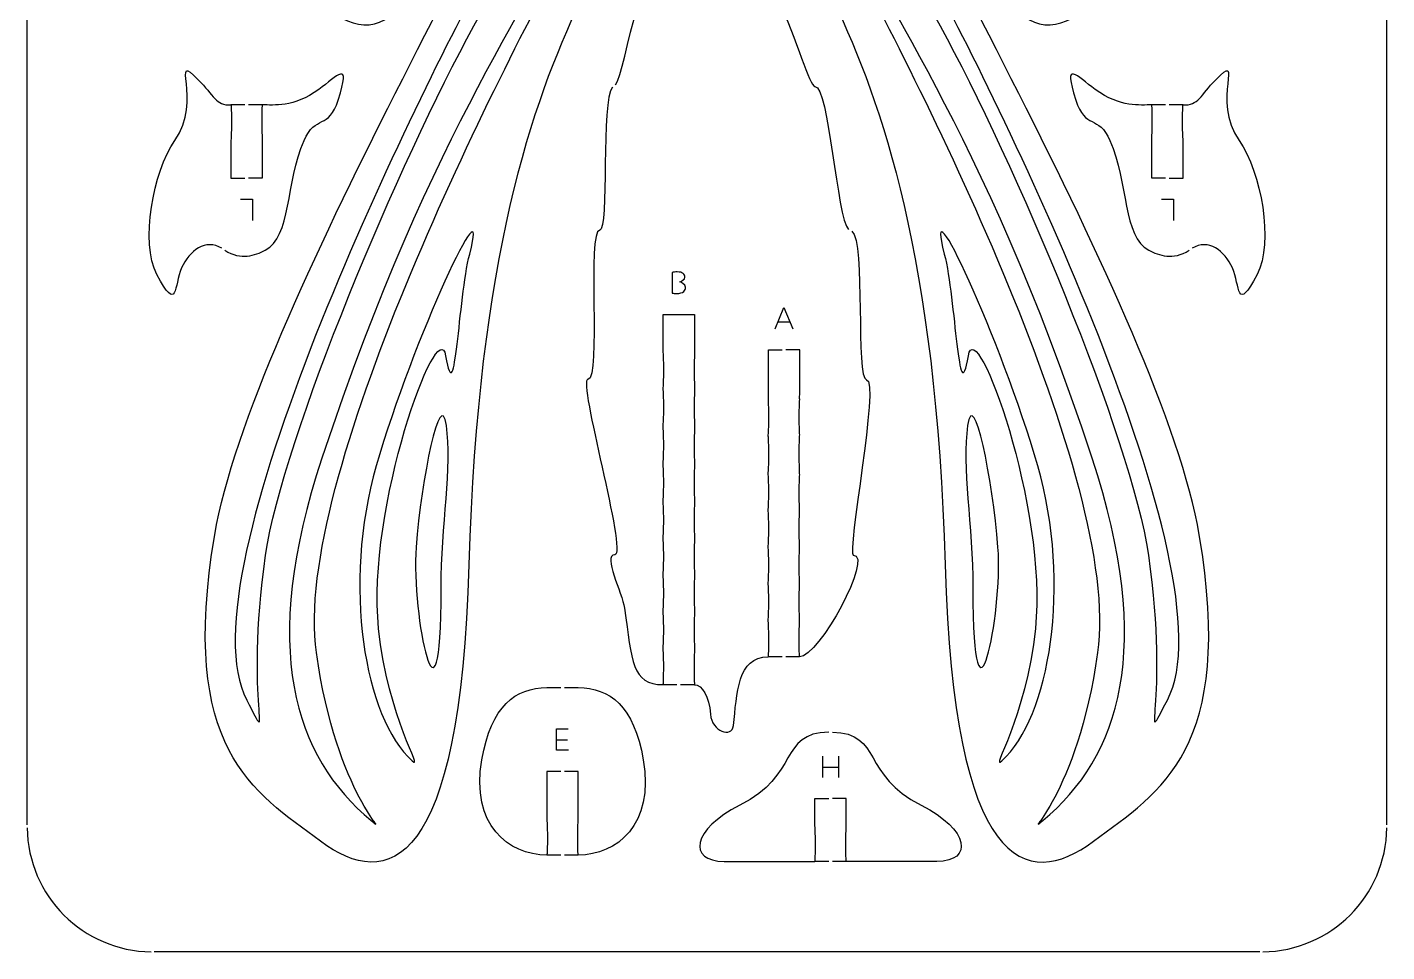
# Model space of a CAD drawing. Extents: x 5 to 405, y 5 to 225.
# Drawn here: x 275 to 405, y 5 to 93.4 of the extents above; entities that cross this region are included whole.
import ezdxf

# ---------------------------------------------------------------- set-up
doc = ezdxf.new("R2010")
doc.units = 0
doc.header["$MEASUREMENT"] = 0
doc.layers.add('DEFAULT', color=18, linetype='CONTINUOUS')

msp = doc.modelspace()

# ---------------------------------------------------------------- linework, layer by layer
at = {"layer": 'DEFAULT', "color": 1}
for points in [[(275, 17.15), (275, 212.85)], [(405, 17.15), (405, 212.85)], [(295.8, 85.96), (294.48, 85.96)], [(297.48, 85.96), (296.15, 85.96)], [(383.85, 85.96), (382.52, 85.96)], [(385.52, 85.96), (384.2, 85.96)], [(347.18, 33.21), (345.86, 33.21)], [(348.86, 33.21), (347.53, 33.21)], [(337.13, 30.53), (335.81, 30.53)], [(338.81, 30.53), (337.48, 30.53)], [(326.01, 14.25), (324.69, 14.25)], [(327.69, 14.25), (326.36, 14.25)], [(351.64, 13.64), (350.31, 13.64)], [(353.32, 13.64), (351.99, 13.64)], [(392.85, 5), (287.15, 5)]]:
    msp.add_lwpolyline(points, dxfattribs=at)
at = {"layer": 'DEFAULT', "color": 18}
for points in [[(295.41, 76.93), (296.54, 76.93), (296.54, 74.91)], [(383.46, 76.93), (384.59, 76.93), (384.59, 74.91)], [(346.52, 64.56), (347.36, 66.58), (348.21, 64.56)], [(347.94, 65.19), (346.78, 65.19)], [(326.75, 24.28), (325.62, 24.28), (325.62, 26.3), (326.71, 26.3)], [(326.66, 25.23), (325.62, 25.23)], [(351.06, 21.67), (351.06, 23.69)], [(352.56, 23.69), (352.56, 21.67)], [(352.56, 22.62), (351.06, 22.62)]]:
    msp.add_lwpolyline(points, dxfattribs=at)
at = {"layer": 'DEFAULT', "color": 1}
for points, knots in [([(303.33, 95.34), (309.69, 90.69), (313.91, 94.05), (316.51, 122.65), (318.78, 147.75), (327.86, 183.04), (329.18, 205.73), (329.36, 208.95), (334.48, 206.92), (334.48, 211.39), (334.48, 211.42), (333.7, 211.44), (332.73, 211.44), (331.77, 211.44), (331.26, 211.39), (330.98, 211.39), (329.82, 211.39), (328.65, 211.39), (327.48, 211.39), (327.48, 211.83), (327.48, 212.27), (327.48, 212.71)], [0, 0, 0, 0, 1, 1, 1, 2, 2, 2, 3, 3, 3, 4, 4, 4, 5, 5, 5, 14.92, 14.92, 14.92, 18.66, 18.66, 18.66, 18.66]), ([(352.52, 212.72), (352.52, 212.28), (352.52, 211.84), (352.52, 211.39), (351.35, 211.39), (350.18, 211.39), (349.02, 211.39), (348.75, 211.39), (348.23, 211.44), (347.27, 211.44), (346.3, 211.44), (345.52, 211.42), (345.52, 211.39), (345.52, 206.92), (350.64, 208.95), (350.82, 205.73), (352.14, 183.04), (361.22, 147.75), (363.49, 122.65), (366.09, 94.05), (370.31, 90.69), (376.67, 95.34)], [0, 0, 0, 0, 3.77, 3.77, 3.77, 13.69, 13.69, 13.69, 14.69, 14.69, 14.69, 15.69, 15.69, 15.69, 16.69, 16.69, 16.69, 17.69, 17.69, 17.69, 18.69, 18.69, 18.69, 18.69]), ([(330.69, 127.5), (330.69, 127.06), (330.69, 126.61), (330.69, 126.17), (331.19, 126.17), (331.69, 126.17), (332.19, 126.17), (332.46, 126.17), (332.97, 126.22), (333.94, 126.22), (334.9, 126.22), (335.69, 126.2), (335.69, 126.17), (335.69, 121.19), (333.33, 121.46), (334.08, 118.4), (338.25, 101.09), (318.9, 100.88), (317.24, 41.99), (316.43, 12.91), (309.48, 10.75), (303.03, 15.57), (296.62, 20.34), (289.48, 24.35), (292.93, 44.87), (296.4, 65.53), (324.57, 112.03), (325.69, 118.89), (326.84, 125.98), (322.36, 131.84), (326.85, 131.92), (331.33, 132.01), (335.69, 133.58), (335.69, 129.17), (335.69, 129.14), (334.9, 129.12), (333.94, 129.12), (332.97, 129.12), (332.46, 129.17), (332.19, 129.17), (331.69, 129.17), (331.19, 129.17), (330.69, 129.17), (330.69, 128.73), (330.69, 128.29), (330.69, 127.85)], [0, 0, 0, 0, 3.75, 3.75, 3.75, 8, 8, 8, 9, 9, 9, 10, 10, 10, 11, 11, 11, 12, 12, 12, 13, 13, 13, 14, 14, 14, 15, 15, 15, 16, 16, 16, 17, 17, 17, 18, 18, 18, 19, 19, 19, 23.25, 23.25, 23.25, 27.01, 27.01, 27.01, 27.01]), ([(349.31, 127.5), (349.31, 127.06), (349.31, 126.61), (349.31, 126.17), (348.81, 126.17), (348.31, 126.17), (347.81, 126.17), (347.54, 126.17), (347.03, 126.22), (346.06, 126.22), (345.1, 126.22), (344.31, 126.2), (344.31, 126.17), (344.31, 121.19), (346.67, 121.47), (345.92, 118.41), (341.75, 101.09), (361.1, 100.89), (362.76, 42), (363.57, 12.91), (370.52, 10.76), (376.97, 15.57), (383.38, 20.34), (390.52, 24.35), (387.07, 44.87), (383.6, 65.53), (355.43, 112.03), (354.31, 118.89), (353.16, 125.98), (357.64, 131.84), (353.15, 131.92), (348.67, 132.01), (344.31, 133.58), (344.31, 129.17), (344.31, 129.14), (345.1, 129.12), (346.06, 129.12), (347.03, 129.12), (347.54, 129.17), (347.81, 129.17), (348.31, 129.17), (348.81, 129.17), (349.31, 129.17), (349.31, 128.73), (349.31, 128.29), (349.31, 127.85)], [0, 0, 0, 0, 3.75, 3.75, 3.75, 8, 8, 8, 9, 9, 9, 10, 10, 10, 11, 11, 11, 12, 12, 12, 13, 13, 13, 14, 14, 14, 15, 15, 15, 16, 16, 16, 17, 17, 17, 18, 18, 18, 19, 19, 19, 23.25, 23.25, 23.25, 27.01, 27.01, 27.01, 27.01]), ([(295.99, 29.06), (289.66, 41.12), (312.39, 86.88), (318.52, 98.18), (330.64, 120.51), (327.14, 122.12), (328.97, 119.89), (330.13, 118.48), (327.31, 110.86), (317.72, 93.51), (310.67, 80.74), (299.43, 54.16), (297.8, 42.92), (295.71, 28.43), (298.74, 23.81), (295.99, 29.06)], [1, 1, 1, 1, 2, 2, 2, 3, 3, 3, 4, 4, 4, 5, 5, 5, 6, 6, 6, 6]), ([(382.2, 42.92), (380.57, 54.16), (369.33, 80.74), (362.28, 93.51), (352.69, 110.86), (349.87, 118.48), (351.03, 119.89), (352.86, 122.12), (349.37, 120.51), (361.48, 98.18), (367.61, 86.88), (390.34, 41.12), (384.02, 29.06), (381.26, 23.81), (384.29, 28.43), (382.2, 42.92)], [1, 1, 1, 1, 2, 2, 2, 3, 3, 3, 4, 4, 4, 5, 5, 5, 6, 6, 6, 6]), ([(326.56, 100.72), (319.78, 88.35), (300.35, 50.07), (302.65, 33.6), (304.58, 19.83), (309.92, 15.86), (307.89, 17.55), (300.53, 23.61), (297.17, 34.05), (303.18, 52.18), (313.88, 84.53), (324.07, 96.43), (327.51, 105.75), (331.63, 116.88), (330.61, 118.84), (332.27, 115.18), (334.04, 111.31), (330.2, 107.35), (326.56, 100.72)], [1, 1, 1, 1, 2, 2, 2, 3, 3, 3, 4, 4, 4, 5, 5, 5, 6, 6, 6, 7, 7, 7, 7]), ([(347.73, 115.18), (349.39, 118.84), (348.37, 116.88), (352.49, 105.75), (355.93, 96.43), (366.12, 84.53), (376.83, 52.18), (382.83, 34.05), (379.47, 23.61), (372.11, 17.55), (370.08, 15.86), (375.42, 19.83), (377.35, 33.6), (379.66, 50.07), (360.22, 88.35), (353.44, 100.72), (349.8, 107.35), (345.96, 111.31), (347.73, 115.18)], [1, 1, 1, 1, 2, 2, 2, 3, 3, 3, 4, 4, 4, 5, 5, 5, 6, 6, 6, 7, 7, 7, 7]), ([(331.26, 87.86), (332.29, 89.2), (333.64, 101.79), (338.01, 103.03), (345.82, 105.24), (349.26, 87.72), (350.31, 87.73), (351.66, 87.75), (352.41, 75.15), (353.53, 74.04)], [0, 0, 0, 0, 1, 1, 1, 2, 2, 2, 3, 3, 3, 3]), ([(293.61, 72.25), (292.06, 73.2), (290.51, 72.02), (289.77, 70.37), (289.02, 68.67), (289.41, 65.96), (287.4, 69.75), (285.79, 72.79), (287.03, 79.57), (289.12, 82.54), (291.85, 86.44), (288.57, 91.22), (291.36, 88.36), (292.81, 86.89), (293.05, 85.85), (294.48, 85.96), (294.51, 85.94), (294.53, 85.17), (294.53, 84.21), (294.53, 83.24), (294.48, 82.73), (294.48, 82.46), (294.48, 81.29), (294.48, 80.13), (294.48, 78.96), (294.92, 78.96), (295.36, 78.96), (295.8, 78.96)], [0, 0, 0, 0, 1, 1, 1, 2, 2, 2, 3, 3, 3, 4, 4, 4, 5, 5, 5, 6, 6, 6, 7, 7, 7, 16.92, 16.92, 16.92, 20.68, 20.68, 20.68, 20.68]), ([(384.2, 78.96), (384.64, 78.96), (385.08, 78.96), (385.53, 78.96), (385.53, 80.13), (385.53, 81.29), (385.53, 82.46), (385.52, 82.73), (385.47, 83.24), (385.47, 84.21), (385.47, 85.17), (385.49, 85.94), (385.52, 85.96), (386.95, 85.85), (387.2, 86.89), (388.64, 88.36), (391.44, 91.22), (388.15, 86.44), (390.89, 82.54), (392.97, 79.57), (394.22, 72.79), (392.6, 69.75), (390.6, 65.96), (390.98, 68.67), (390.23, 70.37), (389.5, 72.02), (387.94, 73.2), (386.38, 72.25)], [0, 0, 0, 0, 3.77, 3.77, 3.77, 13.69, 13.69, 13.69, 14.69, 14.69, 14.69, 15.69, 15.69, 15.69, 16.69, 16.69, 16.69, 17.69, 17.69, 17.69, 18.69, 18.69, 18.69, 19.69, 19.69, 19.69, 20.69, 20.69, 20.69, 20.69]), ([(293.91, 72.06), (295.46, 71.07), (296.78, 71.56), (297.76, 72.07), (300.24, 73.33), (299.72, 78.52), (301.47, 82.55), (302.57, 85.06), (303.83, 83.57), (304.74, 86.41), (306.02, 90.42), (304.63, 88.69), (302.89, 87.44), (300.42, 85.67), (298.6, 85.96), (297.48, 85.96), (297.45, 85.96), (297.43, 85.18), (297.43, 84.21), (297.43, 83.24), (297.48, 82.73), (297.48, 82.46), (297.48, 81.29), (297.47, 80.13), (297.47, 78.96), (297.03, 78.96), (296.59, 78.96), (296.15, 78.96)], [0, 0, 0, 0, 1, 1, 1, 2, 2, 2, 3, 3, 3, 4, 4, 4, 5.014142, 5.014142, 5.014142, 6.014142, 6.014142, 6.014142, 7.014142, 7.014142, 7.014142, 16.924147, 16.924147, 16.924147, 20.664147, 20.664147, 20.664147, 20.664147]), ([(383.85, 78.96), (383.41, 78.96), (382.97, 78.96), (382.53, 78.96), (382.53, 80.13), (382.53, 81.29), (382.52, 82.46), (382.52, 82.73), (382.57, 83.24), (382.57, 84.21), (382.57, 85.18), (382.55, 85.96), (382.52, 85.96), (381.41, 85.96), (379.59, 85.67), (377.11, 87.44), (375.37, 88.69), (373.98, 90.42), (375.26, 86.41), (376.17, 83.57), (377.43, 85.06), (378.53, 82.55), (380.28, 78.52), (379.77, 73.33), (382.24, 72.07), (383.22, 71.57), (384.55, 71.07), (386.09, 72.06)], [0, 0, 0, 0, 3.74, 3.74, 3.74, 13.650005, 13.650005, 13.650005, 14.650005, 14.650005, 14.650005, 15.664147, 15.664147, 15.664147, 16.664147, 16.664147, 16.664147, 17.664147, 17.664147, 17.664147, 18.664147, 18.664147, 18.664147, 19.664147, 19.664147, 19.664147, 20.664147, 20.664147, 20.664147, 20.664147]), ([(330.97, 87.65), (329.83, 86.39), (330.66, 73.98), (329.74, 73.98), (328.5, 73.98), (329.89, 59.72), (328.61, 59.72), (327.58, 59.72), (332.41, 42.95), (331.18, 42.95), (329.99, 42.95), (331.91, 39.32), (332.11, 37.86), (332.83, 32.75), (332.81, 30.54), (335.81, 30.54), (335.83, 30.56), (335.86, 31.33), (335.86, 32.28), (335.86, 33.25), (335.81, 33.76), (335.81, 34.03), (335.81, 34.3), (335.86, 34.81), (335.86, 35.78), (335.86, 36.75), (335.81, 37.26), (335.81, 37.53), (335.81, 37.81), (335.86, 38.31), (335.86, 39.28), (335.86, 40.25), (335.81, 40.76), (335.81, 41.03), (335.81, 41.31), (335.86, 41.81), (335.86, 42.78), (335.86, 43.75), (335.81, 44.26), (335.81, 44.53), (335.81, 44.81), (335.86, 45.32), (335.86, 46.28), (335.86, 47.25), (335.81, 47.76), (335.81, 48.03), (335.81, 48.31), (335.86, 48.83), (335.86, 49.83), (335.86, 50.82), (335.81, 51.35), (335.81, 51.63), (335.81, 51.91), (335.86, 52.43), (335.86, 53.43), (335.87, 54.42), (335.81, 54.94), (335.81, 55.22), (335.81, 55.51), (335.87, 56.03), (335.87, 57.02), (335.87, 58.02), (335.82, 58.54), (335.82, 58.82), (335.82, 59.1), (335.87, 59.63), (335.87, 60.62), (335.87, 61.62), (335.82, 62.14), (335.82, 62.42), (335.82, 63.59), (335.82, 64.75), (335.82, 65.92), (336.82, 65.92), (337.82, 65.92), (338.82, 65.92), (338.82, 64.75), (338.82, 63.58), (338.82, 62.42), (338.82, 62.14), (338.77, 61.61), (338.77, 60.62), (338.77, 59.63), (338.82, 59.1), (338.82, 58.82), (338.82, 58.54), (338.77, 58.01), (338.77, 57.02), (338.77, 56.03), (338.81, 55.5), (338.82, 55.22), (338.81, 54.94), (338.77, 54.42), (338.76, 53.42), (338.77, 52.43), (338.81, 51.9), (338.81, 51.62), (338.81, 51.35), (338.76, 50.82), (338.76, 49.83), (338.76, 48.83), (338.81, 48.31), (338.81, 48.03), (338.81, 47.76), (338.76, 47.25), (338.76, 46.28), (338.76, 45.31), (338.81, 44.8), (338.81, 44.53), (338.81, 44.26), (338.76, 43.75), (338.76, 42.78), (338.76, 41.81), (338.81, 41.31), (338.81, 41.03), (338.81, 40.76), (338.76, 40.25), (338.76, 39.28), (338.76, 38.31), (338.81, 37.8), (338.81, 37.53), (338.81, 37.26), (338.76, 36.75), (338.76, 35.78), (338.76, 34.81), (338.81, 34.3), (338.81, 34.03), (338.81, 33.76), (338.76, 33.25), (338.76, 32.28), (338.76, 31.34), (338.78, 30.56), (338.81, 30.53), (339.52, 30.53), (340.22, 29.4), (340.33, 27.71), (340.45, 26.05), (342.39, 25.42), (342.52, 26.62), (342.89, 29.64), (342.86, 33.21), (345.86, 33.21), (345.89, 33.23), (345.91, 34.01), (345.91, 34.96), (345.91, 35.93), (345.86, 36.44), (345.86, 36.71), (345.86, 36.98), (345.91, 37.49), (345.91, 38.46), (345.91, 39.43), (345.86, 39.94), (345.86, 40.21), (345.86, 40.48), (345.91, 40.99), (345.91, 41.96), (345.91, 42.93), (345.86, 43.44), (345.86, 43.71), (345.86, 43.98), (345.91, 44.49), (345.91, 45.46), (345.91, 46.42), (345.86, 46.94), (345.86, 47.21), (345.86, 47.48), (345.91, 47.99), (345.91, 48.95), (345.91, 49.92), (345.86, 50.44), (345.86, 50.71), (345.86, 50.99), (345.92, 51.51), (345.91, 52.5), (345.92, 53.5), (345.87, 54.02), (345.86, 54.3), (345.86, 54.58), (345.92, 55.11), (345.92, 56.1), (345.92, 57.1), (345.87, 57.62), (345.87, 57.9), (345.87, 59.44), (345.87, 60.99), (345.87, 62.53), (346.31, 62.53), (346.75, 62.53), (347.19, 62.53)], [0, 0, 0, 0, 1, 1, 1, 2, 2, 2, 3, 3, 3, 4, 4, 4, 5, 5, 5, 6, 6, 6, 7, 7, 7, 8, 8, 8, 9, 9, 9, 10, 10, 10, 11, 11, 11, 12, 12, 12, 13, 13, 13, 14, 14, 14, 15, 15, 15, 16, 16, 16, 17, 17, 17, 18, 18, 18, 19, 19, 19, 20, 20, 20, 21, 21, 21, 22, 22, 22, 23, 23, 23, 32.920005, 32.920005, 32.920005, 41.410005, 41.410005, 41.410005, 51.340005, 51.340005, 51.340005, 52.340005, 52.340005, 52.340005, 53.340005, 53.340005, 53.340005, 54.340005, 54.340005, 54.340005, 55.340005, 55.340005, 55.340005, 56.340005, 56.340005, 56.340005, 57.340005, 57.340005, 57.340005, 58.340005, 58.340005, 58.340005, 59.340005, 59.340005, 59.340005, 60.340005, 60.340005, 60.340005, 61.340005, 61.340005, 61.340005, 62.340005, 62.340005, 62.340005, 63.340005, 63.340005, 63.340005, 64.340005, 64.340005, 64.340005, 65.340005, 65.340005, 65.340005, 66.340005, 66.340005, 66.340005, 67.340005, 67.340005, 67.340005, 68.340005, 68.340005, 68.340005, 69.340005, 69.340005, 69.340005, 70.340005, 70.340005, 70.340005, 71.340005, 71.340005, 71.340005, 72.340005, 72.340005, 72.340005, 73.340005, 73.340005, 73.340005, 74.340005, 74.340005, 74.340005, 75.340005, 75.340005, 75.340005, 76.340005, 76.340005, 76.340005, 77.340005, 77.340005, 77.340005, 78.340005, 78.340005, 78.340005, 79.340005, 79.340005, 79.340005, 80.340005, 80.340005, 80.340005, 81.340005, 81.340005, 81.340005, 82.340005, 82.340005, 82.340005, 83.340005, 83.340005, 83.340005, 84.340005, 84.340005, 84.340005, 85.340005, 85.340005, 85.340005, 86.340005, 86.340005, 86.340005, 99.470005, 99.470005, 99.470005, 103.220005, 103.220005, 103.220005, 103.220005]), ([(317.31, 71.69), (316.2, 67.44), (315.98, 56.2), (315.01, 61.98), (314.29, 66.21), (307.41, 47.34), (308.6, 35.92), (309.5, 27.27), (312.99, 22.18), (311.8, 23.25), (307.26, 27.34), (305.1, 40.07), (308.38, 51.46), (311.88, 63.58), (319.39, 79.68), (317.31, 71.69)], [1, 1, 1, 1, 2, 2, 2, 3, 3, 3, 4, 4, 4, 5, 5, 5, 6, 6, 6, 6]), ([(371.62, 51.46), (374.9, 40.07), (372.74, 27.34), (368.2, 23.25), (367.01, 22.18), (370.5, 27.27), (371.4, 35.92), (372.59, 47.34), (365.71, 66.21), (364.99, 61.98), (364.02, 56.2), (363.8, 67.44), (362.69, 71.69), (360.62, 79.68), (368.12, 63.58), (371.62, 51.46)], [1, 1, 1, 1, 2, 2, 2, 3, 3, 3, 4, 4, 4, 5, 5, 5, 6, 6, 6, 6]), ([(353.86, 73.9), (355.16, 72.91), (354.19, 59.7), (355.26, 59.69), (356.53, 59.69), (353.31, 42.93), (353.99, 42.93), (355.96, 42.93), (350.68, 33.13), (348.86, 33.21), (348.83, 33.21), (348.81, 33.99), (348.81, 34.96), (348.81, 35.93), (348.86, 36.44), (348.86, 36.71), (348.86, 36.98), (348.81, 37.49), (348.81, 38.46), (348.81, 39.43), (348.86, 39.94), (348.86, 40.21), (348.86, 40.48), (348.81, 40.99), (348.81, 41.96), (348.81, 42.92), (348.86, 43.44), (348.86, 43.71), (348.86, 43.98), (348.81, 44.49), (348.81, 45.45), (348.81, 46.42), (348.86, 46.94), (348.86, 47.21), (348.86, 47.48), (348.81, 47.99), (348.81, 48.96), (348.81, 49.92), (348.87, 50.43), (348.86, 50.71), (348.86, 50.98), (348.82, 51.51), (348.81, 52.5), (348.81, 53.5), (348.86, 54.02), (348.86, 54.3), (348.87, 54.58), (348.82, 55.11), (348.82, 56.1), (348.82, 57.09), (348.87, 57.62), (348.86, 57.9), (348.86, 59.44), (348.87, 60.99), (348.87, 62.53), (348.42, 62.53), (347.98, 62.53), (347.54, 62.53)], [0, 0, 0, 0, 1, 1, 1, 2, 2, 2, 3, 3, 3, 4, 4, 4, 5, 5, 5, 6, 6, 6, 7, 7, 7, 8, 8, 8, 9, 9, 9, 10, 10, 10, 11, 11, 11, 12, 12, 12, 13, 13, 13, 14, 14, 14, 15, 15, 15, 16, 16, 16, 17, 17, 17, 30.120004, 30.120004, 30.120004, 33.880004, 33.880004, 33.880004, 33.880004]), ([(314.58, 39.78), (314.58, 23.68), (311.69, 37.13), (312.19, 43.67), (312.68, 50.2), (314.5, 59.19), (315.08, 55.31), (315.66, 51.42), (314.58, 45.73), (314.58, 39.78)], [1, 1, 1, 1, 2, 2, 2, 3, 3, 3, 4, 4, 4, 4]), ([(364.92, 55.31), (365.5, 59.19), (367.32, 50.2), (367.82, 43.67), (368.31, 37.13), (365.42, 23.68), (365.42, 39.78), (365.42, 45.73), (364.34, 51.42), (364.92, 55.31)], [1, 1, 1, 1, 2, 2, 2, 3, 3, 3, 4, 4, 4, 4]), ([(326.01, 22.25), (325.57, 22.25), (325.13, 22.25), (324.69, 22.25), (324.69, 20.75), (324.69, 19.25), (324.69, 17.75), (324.69, 17.48), (324.74, 16.97), (324.74, 16), (324.74, 15.03), (324.71, 14.25), (324.69, 14.25), (321.02, 14.25), (317.39, 17.14), (318.47, 23.36), (319.36, 28.5), (321.69, 30.25), (324.69, 30.25), (325.13, 30.25), (325.57, 30.25), (326.01, 30.25)], [0, 0, 0, 0, 3.75, 3.75, 3.75, 16.51, 16.51, 16.51, 17.51, 17.51, 17.51, 18.51, 18.51, 18.51, 19.51, 19.51, 19.51, 20.51, 20.51, 20.51, 24.26, 24.26, 24.26, 24.26]), ([(326.36, 30.25), (326.81, 30.25), (327.25, 30.25), (327.69, 30.25), (330.68, 30.25), (333.02, 28.5), (333.91, 23.36), (334.99, 17.14), (331.36, 14.25), (327.69, 14.25), (327.66, 14.25), (327.64, 15.03), (327.64, 16), (327.64, 16.97), (327.69, 17.48), (327.69, 17.75), (327.69, 19.25), (327.69, 20.75), (327.69, 22.25), (327.25, 22.25), (326.8, 22.25), (326.36, 22.25)], [0, 0, 0, 0, 3.76, 3.76, 3.76, 4.76, 4.76, 4.76, 5.76, 5.76, 5.76, 6.76, 6.76, 6.76, 7.76, 7.76, 7.76, 20.52, 20.52, 20.52, 24.27, 24.27, 24.27, 24.27]), ([(351.64, 26), (346.84, 25.9), (348.88, 21.87), (343.14, 19.01), (338.54, 16.71), (338.12, 13.64), (341.65, 13.64), (344.54, 13.64), (347.43, 13.64), (350.32, 13.64), (350.34, 13.64), (350.37, 14.42), (350.37, 15.39), (350.37, 16.36), (350.32, 16.87), (350.32, 17.14), (350.32, 17.97), (350.32, 18.81), (350.32, 19.64), (350.76, 19.64), (351.2, 19.64), (351.64, 19.64)], [0, 0, 0, 0, 1, 1, 1, 2, 2, 2, 26.57, 26.57, 26.57, 27.57, 27.57, 27.57, 28.57, 28.57, 28.57, 35.65, 35.65, 35.65, 39.4, 39.4, 39.4, 39.4]), ([(351.99, 26), (356.78, 25.9), (354.74, 21.87), (360.48, 19.01), (365.08, 16.71), (365.5, 13.64), (361.98, 13.64), (359.09, 13.64), (356.2, 13.64), (353.32, 13.64), (353.29, 13.64), (353.27, 14.42), (353.27, 15.39), (353.27, 16.36), (353.32, 16.87), (353.32, 17.14), (353.32, 17.97), (353.32, 18.81), (353.32, 19.64), (352.87, 19.64), (352.43, 19.64), (351.99, 19.64)], [0, 0, 0, 0, 1, 1, 1, 2, 2, 2, 26.55, 26.55, 26.55, 27.55, 27.55, 27.55, 28.55, 28.55, 28.55, 35.63, 35.63, 35.63, 39.39, 39.39, 39.39, 39.39])]:
    msp.add_open_spline(points, degree=3, knots=knots, dxfattribs=at)
at = {"layer": 'DEFAULT', "color": 18}
msp.add_open_spline([(336.68, 69.94), (336.79, 69.97), (336.97, 69.99), (337.16, 69.99), (337.42, 69.99), (337.58, 69.94), (337.71, 69.84), (337.82, 69.76), (337.88, 69.64), (337.88, 69.48), (337.88, 69.29), (337.62, 69.12), (337.41, 69.04), (337.41, 69.04), (337.95, 68.83), (337.95, 68.53), (337.95, 68.35), (337.88, 68.22), (337.78, 68.12), (337.64, 67.99), (337.41, 67.93), (337.08, 67.93), (336.9, 67.93), (336.77, 67.94), (336.68, 67.96), (336.68, 68.62), (336.68, 69.28), (336.68, 69.94)], degree=3, knots=[5.635, 5.635, 5.635, 5.635, 6.635, 6.635, 6.635, 7.635, 7.635, 7.635, 8.635, 8.635, 8.635, 9.635, 9.635, 9.635, 10.635, 10.635, 10.635, 11.635, 11.635, 11.635, 12.635, 12.635, 12.635, 13.635, 13.635, 13.635, 19.27, 19.27, 19.27, 19.27], dxfattribs=at)
at = {"layer": 'DEFAULT', "color": 1}
for points in [[(275, 16.85), (275.08, 10.34), (280.34, 5.08), (286.85, 5)], [(393.15, 5), (399.66, 5.08), (404.92, 10.34), (405, 16.85)]]:
    msp.add_open_spline(points, degree=3, dxfattribs=at)

doc.saveas('drawing.dxf')
